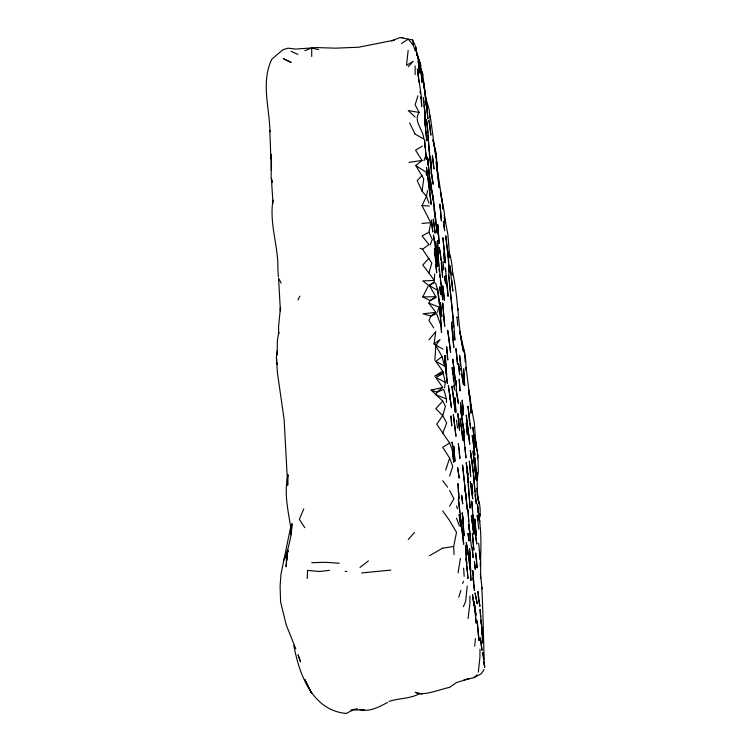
<?xml version="1.0" encoding="UTF-8"?>
<svg xmlns="http://www.w3.org/2000/svg" width="751" height="751" viewBox="0 0 751 751"><rect width="100%" height="100%" fill="white"/><g stroke="black" fill="none" stroke-linecap="round" stroke-linejoin="round"><path stroke-width="1.13" d="M469.938 596.069L469.919 603.597L468.07 618.448M479.983 649.221L479.936 657.153L478.331 672.154M277.232 354.932L277.326 341.123L278.752 332.224L278.612 333.904L278.612 325.943L280.527 307.309L280.395 311.045L278.583 278.152L281.146 283.071M455.97 385.113L456.045 380.607L456.514 392.313L456.148 390.21M273.017 203.268L271.374 178.438L272.266 182.427L271.102 177.396L271.505 161.24M477.279 488.319L477.148 478.387M271.308 170.439L270.764 154.199L271.533 159.982M287.774 485.118L288.046 474.707C283.474 494.59 288.788 512.651 291.397 531.943C290.421 541.893 286.215 551.243 286.441 561.363L287.314 556.031M483.653 659.2L482.799 652.347L484.648 667.198L484.085 662.626M307.262 578.523L307.544 570.403L319.428 571.492L329.567 570.338M480.246 566.235C481.231 548.042 481.56 529.643 478.227 511.666L479.542 518.866M480.584 578.552L480.724 562.067L478.64 543.273M434.848 360.405L435.824 345.563L440.067 339.536L434.012 343.996L442.996 349.187M467.188 586.099L465.714 601.166L463.414 606.667M434.754 274.002L434.116 282.338L429.459 285.633L435.833 296.748L430.173 300.541L428.934 303.188L435.833 312.407L430.867 316.068L428.934 320.48L433.778 327.943M444.536 387.798L445.296 382.362L442.724 371.172L434.594 376.185L442.592 372.994L442.724 371.172L435.824 361.381L442.076 356.622L435.824 345.563M452.477 275.044C452.693 268.013 451.595 260.7 449.624 253.969M474.688 646.16L475.43 638.622M460.41 558.293L458.101 572.882M479.401 518.95C480.415 512.342 480.743 505.301 477.927 499.068M287.661 485.137L284.122 419.358L277.419 372.806L276.396 357.476L277.232 350.595M273.026 200.179C269.008 223.235 278.461 245.915 277.87 269.036L278.424 276.678M428.934 203.099L426.437 196.302L422.043 191.148L423.733 178.822L415.763 165.539L422.034 160.461L415.556 150.209L422.297 146.145M434.012 343.996L435.833 331.585L428.934 339.827M479.185 519.082L479.973 513.853L479.063 519.279M477.214 480.405L476.941 472.295L477.092 480.34L478.34 471.788L477.955 456.955M429.957 119.447L430.304 117.334L429.206 112.847M430.239 244.77L432.294 239.494L428.934 232.237L430.755 222.681L422.034 205.643L426.437 196.302L427.572 190.566M454.017 554.604L453.707 546.456L456.514 532.309L449.164 519.955L442.724 510.915M291.022 525.278L280.977 574.13L280.095 586.24L280.592 601.88L286.225 624.935L295.81 648.836M477.383 458.748L477.936 456.092L475.58 439.664L474.341 423.02L470.783 404.489L471.684 411.933L470.135 396.904L469.056 392.97M287.605 552.858L288.102 550.699M437.504 312.238L438.913 307.018L428.934 303.188M427.957 284.77L422.822 280.893L434.294 280.461L428.934 273.017L431.797 263.094L422.522 249.219L420.072 248.365M458.823 597.195L460.814 590.38M417.903 95.828L415.143 104.764L419.124 112.462C413.003 121.183 423.508 129.923 423.846 139.076L415.143 134.119M462.71 583.508L463.414 581.293M449.624 476.125L452.759 466.296L449.624 458.101L442.724 447.277L449.624 443.015L436.725 424.146L442.724 415.613L445.465 406.347L442.724 401.043L431.112 390.098L442.724 387.478L435.833 377.49L443.503 373.369L442.592 372.994M445.672 470.164L449.624 458.101M423.94 160.817L425.62 156.02M442.724 433.336L446.685 422.973L442.724 415.613L435.833 408.741L442.724 401.043M303.761 508.878L299.349 519.392L304.812 527.709M288.159 550.408L283.991 559.946L287.83 551.553M297.922 299.978L299.846 296.157M436.143 297.452L430.173 300.541L422.747 296.861L428.436 285.615L434.116 282.338L435.824 283.606L437.589 290.327L429.459 285.633M449.614 506.183L453.933 498.824L449.614 490.497M484.095 669.517L481.203 673.807L474.041 677.637L464.005 679.805M291.022 62.436L283.512 58.756L290.984 62.361M408.244 539.5L414.43 532.562M408.244 66.773L413.238 61.291L406.469 65.346L408.178 50.401M428.934 258.213L422.757 265.009L428.934 273.017M422.034 175.518L417.199 180.634L422.043 191.148M474.041 677.637L477.204 674.764M442.724 387.478L436.922 392.191L435.833 394.707L446.469 398.959L446.479 402.592M359.982 567.427L368.431 560.931M422.522 249.219L428.934 244.591L422.034 235.908L428.934 232.237M449.624 687.325L456.514 682.537L470.304 678.406M401.353 43.567L408.244 39.165L412.581 39.981L415.143 45.238M429.525 555.702L442.63 548.136M387.563 702.495C379.039 706.757 369.896 712.333 359.982 709.564M449.52 687.372C439.504 689.531 429.6 693.971 419.265 693.783C409.933 698.928 398.959 698.054 388.999 701.425M304.812 50.692L311.712 48.036L318.602 49.604M393.496 40.357L391.581 40.826L399.879 37.653L402.996 37.55M350.839 710.014L357.504 708.766M442.874 548.164L453.707 546.456M394.453 40.122L358.659 47.229L335.359 48.167L316.678 47.576L295.565 49.087L288.046 48.177L282.874 49.726L271.787 59.245C260.822 82.037 269.478 107.684 269.985 131.697M409.013 162.357L422.034 160.461M361.691 572.957L390.82 570.084M435.833 312.407L423.076 313.796L430.867 316.068L436.641 313.665L440.18 323.672M422.034 223.46L430.755 222.681M311.712 562.715L325.502 562.311L339.292 563.231M422.747 296.861L435.833 296.748M364.517 709.948L353.083 709.986L346.183 713.45C312.144 710.427 299.067 673.91 293.801 645.24M422.034 205.643L429.394 205.971M345.038 571.304L346.878 571.567M419.124 112.462L408.244 110.566L415.143 117.09M401.353 37.738L408.244 39.165L413.454 45.482L415.143 50.739M422.034 694.008L415.143 692.319L419.265 693.783M431.112 390.098L436.922 392.191L443.803 389.459L446.469 398.959M291.022 51.331L297.922 54.447M435.833 377.49L445.296 382.362M435.824 361.381L444.526 365.99L442.076 356.622M415.763 165.539L426.324 172.355L426.333 175.358M442.724 480.724L447.615 487.211M417.791 58.212C422.841 62.859 423.066 102.098 420.945 70.519M419.33 62.643L420.898 65.712L416.88 53.415L415.472 46.271L417.058 55.527L415.575 46.712M409.577 122.873L415.087 134.016M449.624 443.015L452.355 450.14L453.726 462.109L452.355 450.14M421.02 69.111L422.813 74.781L425.254 95.227M456.514 518.124L459.387 525.85M297.922 654.534L300.625 661.978L298.25 655.388M416.88 53.415L419.856 65.102L420.964 73.711L419.02 60.146L419.856 65.102L416.88 53.415L417.781 55.95M462.991 347.948L464.522 352.369L465.648 359.682L466.362 370.637L466.089 367.389L470.304 401.55L470.886 413.059L470.304 401.55L469.075 394.632M456.514 505.996L457.5 508.84M423.827 86.75L424.484 88.843M463.029 347.544L464.625 353.712M420.973 71.833L421.564 74.058L420.935 69.477M422.034 71.777L422.813 74.781M444.245 215.068L447.887 234.575L449.774 257.546L449.445 255.293M440.49 192.209L444.339 212.74L444.958 222.925L444.17 217.433M419.762 63.131L419.124 60.089L419.678 63.544M481.785 587.32C483.034 611.361 483.437 635.384 484.142 659.528M463.405 520.218L462.269 512.914L464.09 535.745L462.269 512.914M440.124 310.717L441.55 332.421L439.654 307.45M433.355 141.883L432.923 139.705L436.265 153.702L437.373 171.209M433.787 144.07L435.721 153.889L439.204 187.75L435.993 161.822M476.951 450.975L476.481 448.14M477.345 453.022L477.936 456.092M461.48 373.848L463.517 384.803L459.565 355.232L460.447 365.136M452.891 446.667L452.018 441.982L453.463 450.778M440.462 192.35L442.724 204.882L437.223 169.069L437.026 162.61L437.082 170.599M435.158 218.034L437.166 232.801L432.923 195.438L434.942 216.119M429.196 173.706L427.779 158.602L429.196 173.706L433.224 200.226L430.473 180.925L430.821 182.915M469.807 423.254L470.717 428.417L467.976 406.113L469.441 421.189M467.554 427.066L469.788 444.282L466.258 415.059L467.422 425.948M451.285 274.35L449.736 265.356L452.844 291.172L451.783 280.104M473.449 442.761L472.21 435.514L474.876 455.181L473.449 442.761L474.125 446.789M452.496 271.731C458.57 297.94 457.434 325.117 463.414 351.308L459.706 331.257L464.522 352.369L465.226 362.02M420.964 71.617L421.339 73.927L420.973 70.556M412.581 39.981L413.454 45.482M473.149 472.51L470.304 450.469L471.863 461.396M470.501 452.656C473.965 469.544 474.097 486.742 476.369 503.808L475.026 495.078M475.815 443.775L476.153 445.963M447.155 355.608L447.812 359.926L446.695 346.737L446.948 353.411M421.161 97.714L421.302 98.644L420.982 96.55M471.835 492.234L470.304 481.607L472.783 498.88L472.003 493.323M423.461 81.474L426.812 108.942L425.376 96.288L429.215 109.993L429.929 117.55M420.522 93.406L420.203 91.312L420.429 93.565M434.369 210.533L435.833 220.372M430.68 119.137L435.824 157.184M443.165 209.05L442.724 206.027L443.128 209.125M474.275 466.174L476.265 479.861L473.111 450.919L474.069 464.015M468.69 389.778L469.732 397.138M434.266 240.639L433.458 234.941L435.477 249.294M453.923 331.604L454.881 340.128L454.064 326.563L448.582 273.993L453.501 323.399L453.191 320.217M440.358 254.842L439.326 247.483L441.644 262.071L442.621 277.307L441.964 268.961M428.934 173.856L431.327 191.167L429.976 181.216L430.145 182.521M478.453 512.98L477.439 504.156L479.645 521.626L479.485 519.842M463.62 429.938L463.414 426.54L464.287 441.1L463.752 432.2M423.996 83.427L427.056 109.073L425.47 97.348M478.274 511.638L479.645 521.626M470.511 540.241L468.971 524.968L471.468 547.413M459.725 512.116L458.429 499.208L463.714 544.278L460.748 519.673M460.025 514.275L460.466 517.523M425.488 97.47L427.056 109.073M477.927 496.749L478.819 503.358L476.951 488.516M468.868 435.787L467.094 422.541M477.627 519.974L477.692 520.499L477.204 515.195L478.828 529.117M439.701 274.631L440.124 277.861M440.415 280.02L440.987 284.329M271.543 160.085L270.689 153.748L269.844 130.345M446.469 243.362L448.197 256.645L447.493 250.731L447.774 254.007M425.564 151.918L426.38 159.409L424.531 139.47L424.925 147.656M457.528 428.07L456.514 420.203L456.58 420.729M465.104 447.577L465.92 457.969L464.156 440.161L464.287 441.1M454.186 371.567L455.275 380.156L452.769 359.156L454.186 371.567L453.576 366.648M423.968 105.065L425.348 116.048L423.386 97.442L423.799 102.887M482.133 589.028L480.443 574.083L480.565 577.894M439.006 269.252L439.269 271.402M478.049 632.323L479.082 640.734L477.204 620.805L477.918 631.272M425.479 129.313L426.878 140.822L424.869 120.47L425.254 127.079M467.835 549.516L470.304 570.431L468.727 556.96M444.93 363.681L447.352 383.545L444.592 355.908L445.221 366.394M476.453 559.598L475.674 552.952L477.082 567.925L476.453 559.598L476.519 560.424M439.241 303.967L437.476 288.356L439.635 303.038L440.49 315.889M453.013 374.937L452.14 367.483L453.923 379.386L454.58 389.957L453.98 385.507M480.978 619.932L481.475 624.203M276.396 357.476L276.753 360.564M276.997 362.62L277.232 364.686L277.232 362.517M440.49 255.931L440.978 260.278M441.222 262.446L441.841 267.882M459.049 449.98L458.326 443.531L459.931 458.532L459.283 452.13M462.353 401.4L462.212 400.095L463.405 414.862L462.353 401.4L462.898 408.45M441.259 286.178L442.724 299.902L438.331 258.907L437.495 240.583L438.049 256.185M475.787 530.159L476.369 535.66L474.81 518.838L475.674 529.061M466.634 563.851L466.268 558.378L467.957 578.58L467.526 574.017M484.076 661.64L484.648 667.198M434.181 208.74L435.064 217.208M475.796 441.41L476.256 445.897M420.889 98.081L421.696 106.379L421.518 97.912L417.359 69.064L418.964 82.028M429.15 150.097L428.014 134.579L429.619 157.541L430.999 167.088L428.934 146.483M473.468 476.528L473.646 478.359L473.449 474.613L474.885 491.586M450.149 289.013L450.206 289.651M445.719 271.139L445.399 267.863L446.545 279.569M472.52 509.553L471.731 501.133L473.928 526.291L472.848 514.764M466.775 566.047L467.206 570.6M446.376 242.273L445.775 235.795L448.507 258.1L449.201 273.148L448.722 264.906M435.927 264.54L436.678 272.895L434.444 248.703L435.026 256.007M481.56 624.701L481.278 621.368L481.541 624.353M447.962 256.185L448.535 262.728M475.618 616.655L474.951 609.099L476.181 623.142L475.805 618.815M457.059 317.495L457.012 316.894L457.697 325.821M453.2 377.105L453.576 381.442M443.146 261.686L443.775 270.013M481.748 626.925L482.405 634.689L480.058 609.446L480.64 616.759M481.278 621.368L481.56 624.625M481.738 626.794L482.405 634.689M468.971 524.968L469.544 531.717L467.967 509.619L468.718 521.081M479.335 550.83L480.049 559.589M445.7 363.231L446.648 375.181L445.268 355.523L445.643 362.132M464.109 377.302L463.611 368.816L464.691 385.601L464.071 376.523M457.932 308.408L458.054 310.107M436.359 257.152L436.979 266.089L436.894 264.812M466.268 558.378L466.643 563.926M470.361 566.254L470.408 555.984L469.544 548.521L470.717 571.736L470.501 568.451M438.19 258.363L438.668 266.014M460.71 368.365L460.832 370.421M453.228 321.353L453.566 326.845M463.649 568.132L464.165 576.383M468.089 482.367L467.826 477.861L470.145 508.183L468.23 484.62M291.078 525.738L291.397 531.943L291.998 523.635L291.022 534.74L291.022 525.822M477.26 490.854L477.42 496.204L477.27 488.338M477.082 480.471L476.96 472.586L477.092 480.34M415.143 65.853L415.143 74.612M311.712 48.036L311.712 56.466M470.304 554.801L470.22 563.954L470.304 554.801M287.042 553.75L286.084 566.855L287.511 550.117L287.06 553.759M311.712 693.502L304.812 679.505L311.712 693.502M427.601 158.705L427.141 156.903L428.436 165.614L427.601 158.705M463.029 424.897L460.748 410.281L463.987 432.304L463.029 424.897M477.204 603.654L475.111 593.083L477.204 603.654M479.898 606.245L478.49 599.101L477.965 591.441L479.898 606.245M432.529 179.742L431.177 172.561L433.233 184.305L432.529 179.742M457.312 396.34L456.514 391.984L458.401 403.672L457.312 396.34M429.863 125.548L428.934 120.395L430.877 135.171L429.863 125.548M474.059 605.982L472.492 594.595L474.059 605.982M453.764 398.387L451.924 386.183L455.266 412.008L453.764 398.387M459.725 518.087L459.143 514.717L460.861 526.704L459.725 518.087M467.573 474.848L466.85 470.455L468.511 483.353L467.573 474.848M443.531 222.099L443.39 221.254L444.658 230.717L443.531 222.099M476.81 543.874L473.496 522.358L476.81 543.874M450.506 400.264L448.356 385.582L451.454 407.68L449.614 394.313L450.506 400.264M444.911 278.63L444.554 276.312L445.634 283.653L444.911 278.63M448.807 337.556L447.68 330.243L450.6 352.444L448.807 337.556M475.27 569.108L474.416 561.635L475.27 569.108M469.018 540.861L468.023 533.473L469.018 540.861M459.161 477.955L457.688 467.789L459.161 477.955M466.887 546.108L466.333 542.419L467.948 554.689L466.887 546.108M428.53 181.582L426.446 167.332L431.205 204.403L428.53 181.582M468.014 475.101L466.258 462.832L468.014 475.101M480.95 641.814L480.368 637.824L481.992 650.375L480.95 641.814M474.444 442.189L472.905 427.159L475.101 447.343L474.444 442.189M458.852 366.3L458.485 363.813L459.668 374.74L458.852 366.3M427.225 125.098L426.427 119.569L427.976 133.49L427.225 125.098M461.996 431.816L460.156 418.589L462.888 440.293L461.996 431.816M440.659 294.486L439.823 287.004L440.659 294.486M472.745 525.606L471.356 515.637L473.731 534.139L472.745 525.606M475.974 615.05L474.134 601.617L475.974 615.05M434.012 224.568L433.28 219.123L435.158 233.185L434.012 224.568M466.596 502.457L462.56 464.972L467.357 509.976L466.596 502.457M427.892 118.724L426.418 103.647L427.892 118.724M461.884 497.209L461.63 495.303L462.691 503.874L461.884 497.209M473.496 546.24L472.388 533.36L473.862 550.136L473.496 546.24M432.754 231.806L431.44 220.184L432.754 231.806M444.489 300.231L442.724 285.915L444.489 300.231M458.561 419.509L457.81 413.472L459.546 430.407L458.561 419.509M433.937 168.787L432.426 155.917L433.937 168.787M461.874 415.819L460.504 402.461L461.874 415.819M441.062 308.257L440.377 302.606L441.813 316.65L441.062 308.257M454.956 427.751L453.351 414.552L455.951 436.284L454.956 427.751M470.22 468.408L469.328 461.067L470.652 476.622L470.22 468.408M431.675 175.443L430.886 164.769L431.675 175.443M443.869 317.842L442.724 302.897L444.714 326.291L443.869 317.842M440.208 207.163L439.842 204.047L441.419 220.878L440.208 207.163M466.681 426.559L466.268 423.02L467.432 434.96L466.681 426.559M474.435 590.277L473.13 578.308L474.435 590.277M472.717 493.745L471.712 483.578L472.717 493.745M444.526 252.439L442.893 237.654L445.362 262.963L444.526 252.439M466.108 550.511L465.526 545.32L466.502 561.814L466.108 550.511M438.603 235.176L438.265 232.162L439.119 243.437L438.603 235.176M473.074 573.567L472.736 570.572L473.674 581.875L473.074 573.567M457.575 364.348L455.988 348.727L457.575 364.348M453.792 347.46L451.548 322.273L453.792 347.46M435.618 241.662L437.457 266.361L435.618 241.662M476.181 471.853L474.81 457.894L476.181 471.853M447.427 288.046L446.066 275.439L448.056 296.373L447.427 288.046M451.154 417.594L450.975 415.923L451.755 425.901L451.154 417.594M418.56 64.361L418.166 60.643L419.443 72.838L418.56 64.361M472.341 549.263L472.116 547.038L473.149 557.693L472.341 549.263M465.967 497.81L465.019 487.437L465.967 497.81M470.924 580.288L470.436 571.896L470.924 580.288M454.214 451.21L453.745 446.169L454.946 461.405L454.214 451.21M458.579 493.538L457.988 483.541L459.002 498.88L458.382 491.267L458.579 493.538M455.425 404.132L454.881 397.748L455.885 412.365L455.425 404.132M430.595 158.893L430.436 157.062L431.243 167.229L430.595 158.893M444.432 260.456L443.879 252.815L444.573 262.512L444.432 260.456M459.997 390.849L459.227 379.321L459.997 390.849M437.927 226.821L437.767 224.493L438.443 235.091L437.927 226.821M482.677 642.809L482.076 628.869L482.677 642.809M425.028 123.831L424.944 112.462L425.028 123.831"/></g></svg>
